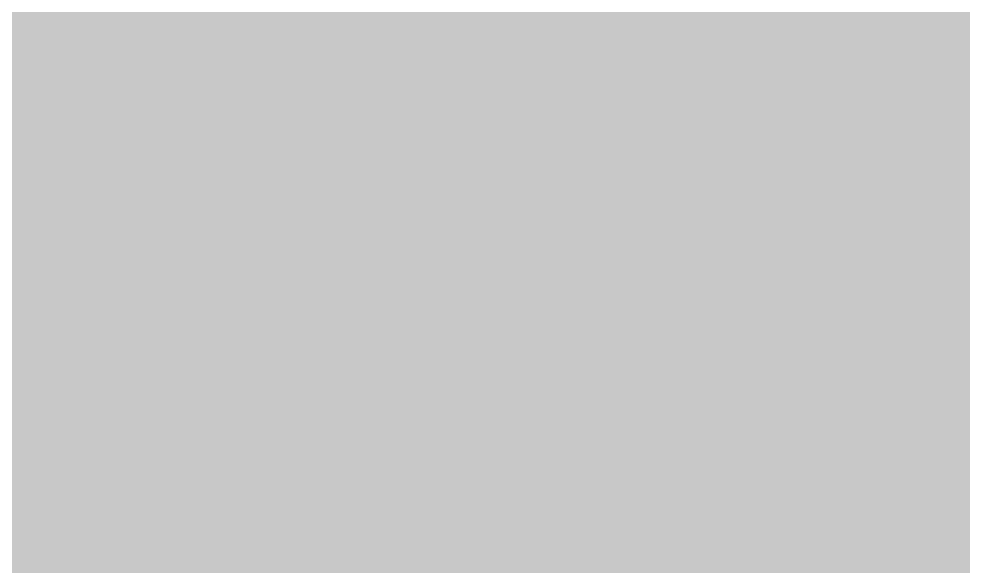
# Model space of a CAD drawing. Header units: inches. Extents: x 385 to 2249, y -1784 to -36.
# Drawn here: x 1119.36613 to 1119.37144, y -1512.13765 to -1512.13457 of the extents above; entities that cross this region are included whole.
import ezdxf

# ---------------------------------------------------------------- set-up
doc = ezdxf.new("R2010")
doc.units = ezdxf.units.IN
doc.header["$MEASUREMENT"] = 0
doc.layers.add('A-GLAZ-CURT', color=52, linetype='Continuous', lineweight=13)
doc.layers.add('A-WALL-PATT', color=111, linetype='Continuous', lineweight=13)

# ---------------------------------------------------------------- blocks, each defined once
blk = doc.blocks.new('System Panel - Glazed-5496823-Level 6 REFLECTED CEILING')
at = {"layer": 'A-GLAZ-CURT', "lineweight": 9}
h = blk.add_hatch(color=7, dxfattribs=at)
h.paths.add_polyline_path([(46.7034361, 0.75), (46.7034361, 1.75), (38.7034361, 1.75), (38.7034361, 0.75), (41.9544792, 0.75)], flags=0)
h.paths.add_polyline_path([(-1.638823, 0.75), (2.7034361, 0.75), (2.7034361, 1.75), (-46.7034361, 1.75), (-46.7034361, 0.75), (-2.4672502, 0.75)], flags=0)

msp = doc.modelspace()

# ---------------------------------------------------------------- hatches: boundary and pattern name
at = {"layer": 'A-WALL-PATT', "lineweight": 9}
msp.add_hatch(color=7, dxfattribs=at).paths.add_polyline_path([(990.0989047, -1523.576706), (1119.3661276, -1523.576706), (1119.3661276, -1509.576706), (964.9713202, -1509.576706), (964.9713202, -1523.576706), (986.1832582, -1523.576706)], flags=0)

# ---------------------------------------------------------------- block references
at = {"layer": 'A-GLAZ-CURT', "lineweight": 9}
msp.add_blockref('System Panel - Glazed-5496823-Level 6 REFLECTED CEILING', (1166.0695637, -1512.8905001), dxfattribs=at)

doc.saveas('drawing.dxf')
